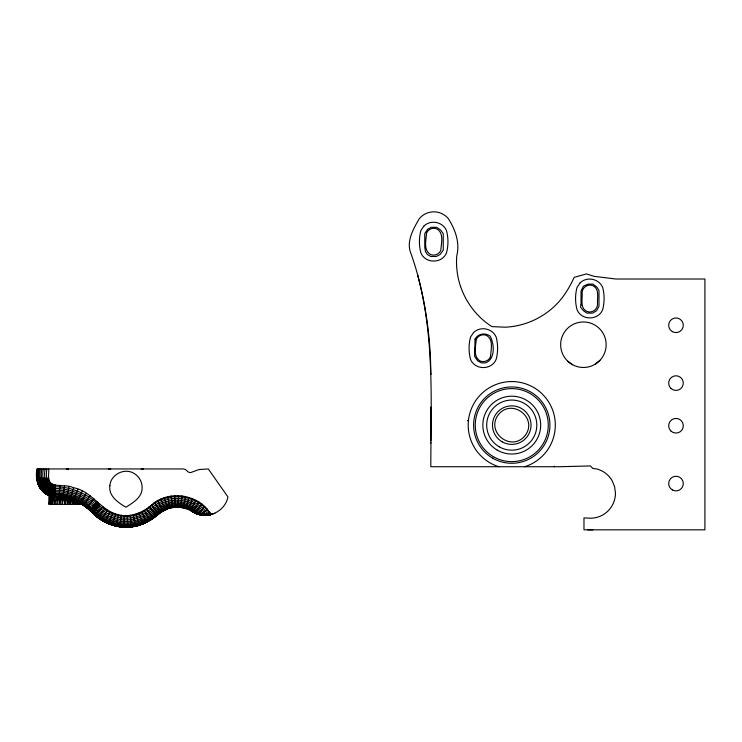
<?xml version="1.0" encoding="UTF-8"?>
<svg xmlns="http://www.w3.org/2000/svg" width="742" height="742" viewBox="0 0 742 742"><rect width="100%" height="100%" fill="white"/><g stroke="black" fill="none" stroke-linecap="round" stroke-linejoin="round"><path stroke-width="1.11" d="M430.805 443.076L430.805 442.612M430.805 440.748L430.796 420.464M55.39 485.027L54.658 504.3L56.754 496.611C68.116 496.908 79.283 501.212 87.983 508.511C110.391 529.723 83.54 503.373 79.691 502.835L78.272 504.3L78.096 502L69.145 498.522L67.392 504.3L67.392 498.058L65.185 497.567L64.749 504.3L67.392 498.058L70.184 498.819L73.579 487.763C66.567 484.331 58.062 487.049 51.3 483.626C46.829 480.167 49.278 473.6 48.666 468.944M208.854 515.069L208.864 512.425C195.591 493.81 166.087 491.25 149.81 507.296C136.927 519.391 115.093 519.419 102.183 507.361L94.967 515.208C104.761 524.112 118.47 528.443 131.603 526.774C144.412 525.985 154.021 517.202 163.954 510.311C174.175 504.857 186.622 507.148 195.879 513.464C208.734 519.474 225.364 510.886 227.924 496.917L208.307 468.944L198.902 469.575L190.416 472.673L188.329 472.07L185.481 469.528L183.385 468.944L37.1 468.944C33.659 482.94 42.888 498.374 58.182 496.676L59.49 504.3L62.096 497.047L63.654 497.279L64.749 504.3L66.094 497.752L70.184 498.819M96.914 513.232C112.691 527.961 139.357 527.924 155.087 513.149C166.727 501.74 187.012 501.657 198.745 512.963C200.052 517.118 195.155 510.413 193.671 510.385C189.785 507.936 185.37 506.35 180.816 505.766C172.598 504.746 164.056 507.176 157.61 512.37C141.583 528.805 113.016 529.807 96.2 514.03C95.662 516.859 102.906 519.298 105.216 521.227C109.835 523.555 114.825 525.123 119.954 525.846C131.51 527.395 143.577 524.288 152.945 517.341C163.583 505.682 182.699 502.251 195.415 512.62C186.084 506.498 171.012 504.226 160.597 511.897C148.01 524.084 129.312 530.474 112.218 524.696C93.511 519.075 83.994 497.502 62.949 496.602C45.93 498.698 33.844 486.093 37.666 468.944M73.579 487.763C91.98 491.074 100.652 510.774 118.442 514.735C131.77 518.129 144.913 511.59 154.345 502.538L160.773 512.156C149.921 522.22 135.387 528.99 120.306 526.774C112.803 525.837 105.614 523.017 99.391 518.732C99.437 517.397 93.13 515.894 95.653 514.642M81.434 504.3L49.176 504.3L49.306 495.545C42.146 493.068 37.054 485.871 37.1 478.293L48.666 478.293M51.3 483.626L44.251 492.799L50.642 495.962L59.648 496.778L59.49 504.3L60.584 496.871L62.096 497.047L62.096 504.3L63.654 497.279M178.405 495.693L178.015 507.213L180.631 507.463L182.022 495.981C172.404 494.793 162.415 497.159 154.345 502.538M40.485 468.944C38.398 478.599 42.044 491.863 53.433 493.068C68.542 493.105 84.773 498.448 94.327 510.635L92.268 512.564L87.983 508.511L79.691 502.835L79.635 504.3L80.609 503.354L80.628 504.3L81.434 503.837M115.576 513.965L112.125 525.002L119.842 526.681L123.775 527.07L124.322 515.514M49.176 495.498L47.071 494.589L49.176 495.498L49.176 504.3L50.716 495.971L50.706 504.3L52.515 496.352L54.268 496.556L52.543 504.3L53.109 496.444L50.642 495.962L53.647 484.795M67.068 497.993L59.128 496.732L60 485.203M182.022 495.981C193.347 497.669 205.905 503.79 210.487 514.744L208.864 512.425L208.576 515.106L214.837 513.251M460.587 286.412C466.013 302.708 477.273 317.335 491.9 326.61L505.413 327.194A77.103 77.103 0 0 0 541.771 315.971A76.899 76.899 0 0 0 554.005 306.706C562.872 298.581 569.197 288.211 574.15 277.35L586.393 273.919L594.054 276.33L615.851 279.011L704.9 279.011L704.9 529.834L583.982 529.834L583.982 517.888L590.4 518.222A25.061 25.061 0 0 0 615.461 493.161L614.608 486.678L612.104 480.631A25.061 25.061 0 0 0 596.893 468.963L592.858 468.434L590.4 465.939L559.301 466.727L430.805 466.727C430.935 394.818 435.535 320.358 410.224 251.566C406.802 240.25 413.517 228.647 419.221 218.769A18.884 18.884 0 0 1 448.465 218.769C455.625 230.382 460.012 242.894 456.729 256.092A77.094 77.094 0 0 0 460.532 286.412L460.596 286.635M49.176 504.3L50.168 495.823L48.378 495.192L52.812 484.507M54.658 504.3L54.268 496.556L52.988 496.435L54.509 484.962M121.363 515.254L119.833 526.718C110.697 525.419 101.951 521.468 95.059 515.291L99.391 518.732M80.628 504.3L80.748 503.428L87.983 508.511M64.582 485.722L62.857 497.159L66.557 497.854L69.117 486.576M58.182 496.676L56.995 504.3L56.754 496.611L55.372 496.593L59.648 496.778M81.323 503.772L81.23 504.3L81.323 503.772L83.252 504.977L78.262 502.084L80.507 503.289L86.248 493.254M80.748 503.428L83.243 504.996L78.096 502L76.584 504.3L77.14 501.527L80.507 503.289M183.172 507.89L185.602 496.583M115.938 526.022L118.442 514.735M185.704 508.511L189.117 497.502M68.375 468.944L68.162 469.612L68.106 468.944L66.919 468.944M78.272 504.3L78.94 502.436M77.929 489.284L73.736 500.052L71.334 499.19L69.952 504.3L69.943 498.754L67.392 504.3L67.643 498.114L77.177 501.546L82.167 491.111M108.397 523.667L112.793 512.963M188.134 509.429L192.53 498.735M74.079 500.191L72.373 504.3L72.364 499.552L69.952 504.3L70.62 498.958L78.133 502.046L75.09 500.655M104.808 522.006L110.094 511.72M204.718 506.508L197.474 514.085L195.925 511.971L196.973 513.891L190.518 510.496L195.823 500.256M190.499 510.524L195.536 513.316L201.184 515.041L207.268 509.086M46.236 494.126L52.023 484.118L50.632 483.051L42.452 491.223M201.945 504.161L195.063 513.084L192.92 511.553L195.536 513.316L195.415 512.62M101.376 520.049L107.516 510.255M193.912 512.509L192.651 511.757L198.967 502.074M192.753 511.822L197.474 514.085M83.698 505.283L90.172 495.693M98.751 511.182C113.535 524.984 138.504 524.946 153.251 511.108C166.653 497.919 190.508 498.902 202.789 513.139L202.649 515.208C191.167 500.637 167.423 499.153 154.234 512.193C138.958 526.532 113.081 526.57 97.768 512.277L102.786 506.684L95.273 515.059M98.12 517.805L105.076 508.567M86.731 507.491L93.891 498.411M198.819 514.494L198.021 513.752L197.669 514.141L198.021 513.752L198.819 514.494L198.745 512.963L200.72 514.957L202.343 515.208L201.703 514.123L200.72 514.957L199.719 514.744M89.596 509.93L97.406 501.397L99.493 505.766L101.608 507.843M108.332 468.944L110.743 468.944M39.307 468.944C37.091 479.221 41.329 492.976 53.276 494.237C68.375 494.033 83.54 499.923 93.891 511.043L91.887 507.435L94.753 510.236L99.493 505.766C87.732 493.69 71.167 486.557 54.277 486.761C45.939 485.741 45.856 475.14 46.857 468.944M595.316 364.09L599.926 360.343M152.527 518.732L156.942 515.208L149.81 507.296M50.057 482.383L40.875 489.423L38.491 485.287L37.258 480.677L48.722 479.165M160.754 512.128L167.924 508.687L162.999 510.811L158.677 513.696L151.424 504.69M131.668 526.737L135.563 526.078L133.17 514.8M160.272 512.499L167.766 508.734L164.103 497.761M39.549 487.429L49.566 481.651M123.775 527.07C135.628 527.581 147.658 523.462 156.525 515.542L148.901 506.888M142.557 524.038L147.704 521.691M38.491 485.287L49.176 480.862M143.123 523.778L139.394 525.095L136.036 514.058M37.721 483.023L48.898 480.028M524.538 466.727L525.225 466.542A43.565 43.565 0 0 0 547.002 399.511A43.565 43.565 0 0 0 476.512 399.511A43.565 43.565 0 0 0 498.299 466.542L498.986 466.727M208.864 512.425L210.144 514.827L211.414 514.503L209.587 511.878L205.182 515.208L206.053 514.549L209.161 515.022M66.836 469.213L67.921 468.944L68.162 469.612M210.144 514.827L208.576 515.106C196.982 496.964 169.528 492.836 153.112 506.795C139.672 520.958 115.325 522.183 100.986 508.697M592.969 529.834L587.84 529.834M431.195 374.209L430.796 374.209A385.71 385.71 0 0 0 417.672 275.171M141.175 468.944L143.586 468.944M52.988 496.435L54.667 496.565M59.128 496.732L60.584 496.871M201.184 515.041L202.343 515.208M114.75 525.744L120.306 526.774M65.185 497.567L66.557 497.854M196.899 513.881L200.72 514.957L199.617 512.017M69.145 498.522L72.753 499.681L72.373 504.3L74.59 500.405L74.599 504.3L76.574 501.267L76.584 504.3M195.702 513.381L198.949 514.54L198.021 513.752M104.205 521.691L109.352 524.038M83.243 504.996L80.275 503.159L79.635 504.3L79.626 502.798M567.769 361.243A22.742 22.742 0 0 0 605.528 349.992A22.742 22.742 0 0 0 576.905 322.918A22.742 22.742 0 0 0 567.769 361.243L572.583 364.721M98.528 511.266C86.712 499.366 70.685 491.204 53.619 491.705C42.878 490.545 39.947 477.876 41.867 468.944M43.416 468.944C41.227 477.551 44.622 490.453 55.381 490.276C72.224 490.017 87.899 498.429 99.493 510.19M99.827 509.977C114.769 524.019 140.136 522.85 154.197 508.14C169.575 495.09 195.174 498.55 206.536 515.208L207.435 513.51L207.899 515.208M42.554 491.121C48.749 498.03 58.544 495.73 66.585 497.715C76.519 499.83 85.228 505.45 92.611 512.249M100.532 509.04C88.521 496.379 71.696 488.125 54.045 488.505C44.854 487.457 43.695 476.123 45.095 468.944M97.684 512.193L92.815 506.415L94.753 510.236M96.191 513.844L91.09 508.298L93.204 511.692C82.993 500.72 68.032 494.96 53.155 495.183C40.754 493.875 36.052 479.712 38.361 468.944M95.662 514.429L90.45 509.003L92.694 512.166L89.689 509.828L92.268 512.564M89.689 509.828L92.351 512.49M94.327 510.635L96.822 513.149M146.591 508.752L153.464 518.055L150.172 520.235L144.133 510.413M39.669 487.364L40.986 489.33M93.863 505.274L96.135 508.929M94.995 504.041L97.193 507.936M157.452 500.664L162.999 510.811L165.336 509.671L160.717 499.069M96.182 502.733L98.315 506.879M206.397 515.208L206.053 514.549L204.95 515.208L203.994 512.054L204.532 515.208L202.789 513.139L203.586 515.208M141.546 511.859L146.74 522.192M138.837 513.074L143.132 523.815M38.621 485.231L37.397 480.658L37.239 468.944M167.599 496.769L170.27 508.02L172.821 507.537L171.161 496.092M554.367 466.171L554.459 466.727M130.24 515.291L131.668 526.764M174.778 495.73L175.409 507.278M127.29 515.532L127.726 527.089M52.515 496.352L52.543 504.3M430.796 406.978L430.805 425.092M430.805 433.977L430.805 434.599M178.015 507.213L180.631 507.463L178.015 507.213M109.872 485.611C108.351 495.999 118.191 502.733 125.955 507.213C132.864 502.742 142.065 497.557 142.13 488.088C142.371 482.272 139.246 476.512 134.237 473.535C124.739 467.404 110.734 474.342 109.872 485.611M51.133 496.083L50.706 504.3L52.181 496.305L49.733 495.656L51.133 496.083M426.557 232.969C426.103 239.944 423.098 250.508 430.731 254.608C434.589 256.111 439.143 254.228 440.804 250.434C441.258 243.45 444.263 232.886 436.63 228.796C432.781 227.284 428.217 229.176 426.557 232.969M476.216 339.465C475.761 346.44 472.756 357.004 480.389 361.104C484.248 362.606 488.802 360.723 490.462 356.93C490.916 349.946 493.922 339.382 486.288 335.291C482.439 333.779 477.876 335.672 476.216 339.465M597.542 304.322C597.56 309.6 591.764 313.476 586.885 311.445C579.715 308.115 582.702 298.878 582.127 292.756C582.118 287.469 587.905 283.592 592.784 285.633C599.963 288.953 596.976 298.201 597.542 304.322M75.332 500.711L74.599 504.3L76.064 501.036L78.133 502.046L75.332 500.711M581.032 304.888L580.485 307.077L583.388 310.685L586.848 313.124L592.635 313.124L596.577 310.703L598.989 306.307L598.989 290.502L596.976 287.219L593.016 284.14L588.007 284.14L583.425 286.171L581.032 291.012L581.032 304.888M475.047 339.094L474.611 356.373L477.672 360.816L481.373 362.884L485.611 362.884C495.591 358.896 494.367 343.796 490.063 336.033C485.203 332.49 477.941 333.594 475.047 339.094M498.494 414.537C485.082 431.788 511.192 452.601 525.021 435.693C538.432 418.442 512.332 397.619 498.494 414.537M423.868 226.106L420.862 230.604A43.342 43.342 0 0 0 420.862 252.79C425.166 263.827 442.195 263.827 446.508 252.79A43.324 43.324 0 0 0 446.508 230.604C442.881 221.812 430.583 219.363 423.868 226.106M473.526 332.602L470.521 337.1A43.342 43.342 0 0 0 470.521 359.286C474.824 370.314 491.863 370.314 496.166 359.286A43.324 43.324 0 0 0 496.166 337.1C492.54 328.307 480.241 325.859 473.526 332.602M580.021 282.943L577.016 287.442A43.324 43.324 0 0 0 577.016 309.627C581.32 320.655 598.349 320.655 602.662 309.627A43.342 43.342 0 0 0 602.662 287.442C599.035 278.649 586.736 276.2 580.021 282.943M427.55 229.38L424.767 233.544L424.767 247.42L425.491 251.594L427.466 254.617L430.842 256.482L436.24 256.482L440.025 254.562L443.243 250.23L443.243 233.582L440.46 229.89L436.639 227.284L431.241 227.284L427.55 229.38M137.159 525.744L131.603 526.774L137.159 525.744M468.434 420.547L467.423 420.501L468.434 420.547M492.679 458.166A38.167 38.167 0 0 0 549.924 425.11A38.167 38.167 0 0 0 492.679 392.064A38.167 38.167 0 0 0 492.679 458.166M502.121 441.805A19.273 19.273 0 0 0 531.031 425.11A19.273 19.273 0 0 0 502.121 408.425A19.273 19.273 0 0 0 502.121 441.805M499.227 446.814A25.061 25.061 0 0 0 536.818 425.11A25.061 25.061 0 0 0 499.227 403.416A25.061 25.061 0 0 0 499.227 446.814M497.307 450.153A28.91 28.91 0 0 0 540.677 425.11A28.91 28.91 0 0 0 497.307 400.077A28.91 28.91 0 0 0 497.307 450.153M493.504 456.738A36.516 36.516 0 0 0 548.273 425.11A36.516 36.516 0 0 0 493.504 393.492A36.516 36.516 0 0 0 493.504 456.738M672.326 489.915A7.327 7.327 0 0 0 683.308 483.571A7.327 7.327 0 0 0 672.326 477.227A7.327 7.327 0 0 0 672.326 489.915M670.805 430.926A7.327 7.327 0 0 0 683.057 427.642A7.327 7.327 0 0 0 674.088 418.673A7.327 7.327 0 0 0 670.805 430.926M671.13 388.576A7.327 7.327 0 0 0 683.159 384.569A7.327 7.327 0 0 0 673.671 376.148A7.327 7.327 0 0 0 671.13 388.576M672.326 331.618A7.327 7.327 0 0 0 683.308 325.274A7.327 7.327 0 0 0 672.326 318.93A7.327 7.327 0 0 0 672.326 331.618"/></g></svg>
